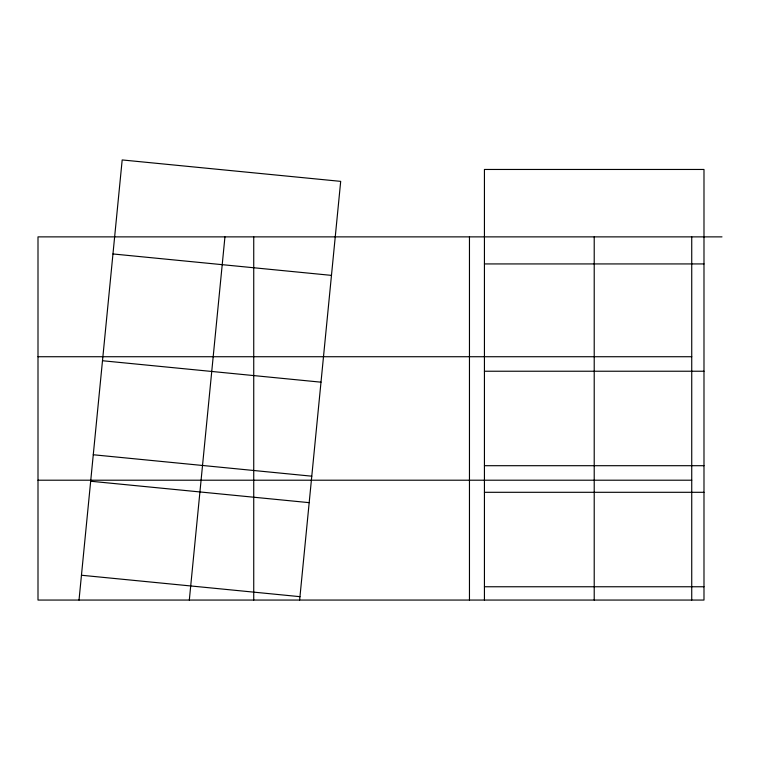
<?xml version="1.0" encoding="UTF-8"?>
<svg xmlns="http://www.w3.org/2000/svg" width="760" height="760" viewBox="0 0 760 760"><rect width="100%" height="100%" fill="white"/><g stroke="black" fill="none" stroke-linecap="round" stroke-linejoin="round"><path stroke-width="1.14" d="M253.735 600.058L253.735 236.873M469.462 600.058L469.462 236.873M79.021 600.058L122.18 159.942L340.689 181.364L299.63 600.058M189.325 600.058L224.941 236.873M722 236.873L38 236.873L38 600.058L703.988 600.058L703.988 169.461L484.433 169.461L484.433 600.058M484.433 263.929L703.988 263.929M38 356.725L691.733 356.725M484.433 371.231L703.988 371.231M484.433 465.699L703.988 465.699M38 480.206L691.733 480.206M484.433 492.3L703.988 492.3M484.433 586.758L703.988 586.758M112.955 253.954L331.464 275.376M102.486 360.743L320.995 382.175M93.271 454.755L311.78 476.188M90.668 481.232L309.187 502.654M81.453 575.244L299.962 596.667M691.733 236.873L691.733 600.058M594.216 236.873L594.216 600.058"/></g></svg>
